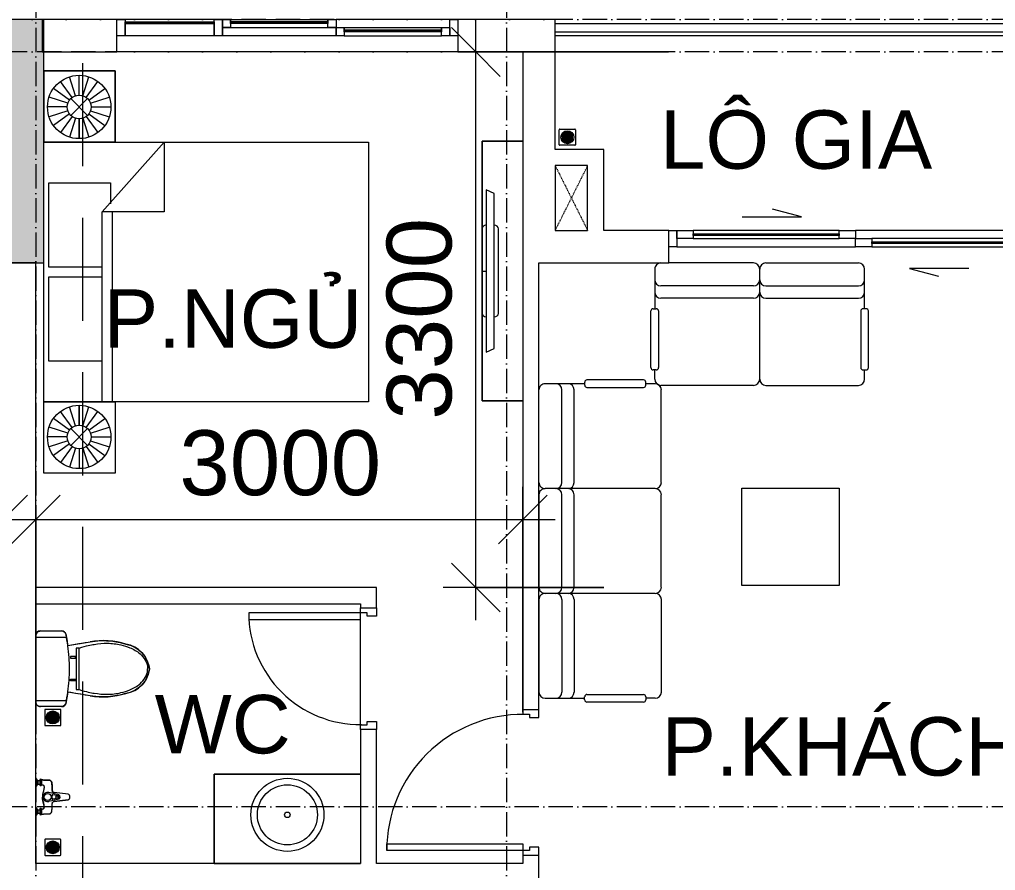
# Model space of a CAD drawing. Header units: millimetres. Extents: x -20144 to 122974, y -38328 to 48263.
# Drawn here: x 93771 to 99784, y 37357 to 42600 of the extents above; entities that cross this region are included whole.
import ezdxf

# ---------------------------------------------------------------- set-up
doc = ezdxf.new("R2010")
doc.units = ezdxf.units.MM
for name, pattern in [('Dash', [6.35, 3.175, -3.175]), ('Grid Line', [4.2, 3, -0.6, 0, -0.6]), ('HIDDEN2', [4.7625, 3.175, -1.5875])]:
    doc.linetypes.add(name, pattern=pattern)
for name, color, linetype, lineweight in [('A-DETL-GENF', 31, 'Continuous', 5), ('A-DETL-GENF-HDLN', 161, 'Dash', 5), ('CHU', 181, 'Continuous', 5), ('CUA', 31, 'Continuous', 9), ('DIM', 1, 'Continuous', 5), ('DIM-200', 1, 'Continuous', 5), ('KI-HIEU-1', 151, 'Continuous', 9), ('NET THAY 1', 41, 'Continuous', 5), ('NET-CAT', 3, 'Continuous', 15), ('NET-THAY', 2, 'Continuous', 9), ('THIET BI', 44, 'Continuous', 5), ('THIET-BI', 44, 'Continuous', 5), ('TRUC', 225, 'Continuous', 5), ('X-COT T20$0$LC.HA', 8, 'Continuous', 9)]:
    doc.layers.add(name, color=color, linetype=linetype, lineweight=lineweight)
doc.styles.add('Arial_3', font='arial_0.ttf', dxfattribs={"height": 400})
doc.styles.add('Arial_4', font='arial_0.ttf', dxfattribs={"height": 360})
doc.dimstyles.new('Diagonal_-_2mm_Arial', dxfattribs={"dimscale": 304.8, "dimtxt": 408.10376, "dimasz": 0.984252, "dimexe": 0.656168, "dimexo": 4.593176, "dimgap": 0.098425, "dimtad": 1, "dimdec": 0, "dimzin": 0, "dimdsep": 46, "dimtxsty": 'Arial_3', "dimblk1": 'OBLIQUE', "dimblk2": 'OBLIQUE', "dimsah": 1, "dimcen": 0.09, "dimdle": 0.656168, "dimazin": 0, "dimtfac": 1, "dimtdec": 4, "dimtix": 1, "dimtmove": 0, "dimatfit": 3, "dimfxl": 0, "dimtvp": 1, "dimtolj": 1, "dimtzin": 0, "dimlwd": 9, "dimlwe": 9, "dimarcsym": 0})

# ---------------------------------------------------------------- blocks, each defined once
blk = doc.blocks.new('CUA PHONG NGU - Type 1-1365721-MẶT BẰNG TẦNG 23')
at = {"layer": 'CUA'}
for p, q in [((-317.5, 890.3), (-277.5, 890.3)), ((-317.5, 52.3), (-317.5, 890.3)), ((-277.5, 890.3), (-277.5, 52.3)), ((-277.5, 52.3), (-317.5, 52.3))]:
    blk.add_line(p, q, dxfattribs=at)
at = {"layer": 'CUA', "lineweight": 5}
for p, q in [((-318.5, 52.3), (-348.5, 52.3)), ((-318.5, 11.3), (-318.5, 52.3)), ((-298.5, 11.3), (-318.5, 11.3)), ((-298.5, -47.7), (-298.5, 11.3)), ((521.5, 11.3), (501.5, 11.3)), ((501.5, 11.3), (501.5, -47.7)), ((551.5, 52.3), (521.5, 52.3)), ((521.5, 52.3), (521.5, 11.3)), ((-348.5, -47.7), (-298.5, -47.7)), ((501.5, -47.7), (551.5, -47.7))]:
    blk.add_line(p, q, dxfattribs=at)
blk.add_arc((-317.5, 52.3), 838, 359.5, 90, dxfattribs=at)
blk = doc.blocks.new('CUA WC - Type 1-1365100-MẶT BẰNG TẦNG 23')
at = {"layer": 'CUA', "lineweight": 5}
for p, q in [((-273.5, 47.7), (-223.5, 47.7)), ((-223.5, 47.7), (-223.5, -11.3)), ((426.5, 47.7), (476.5, 47.7)), ((426.5, -11.3), (426.5, 47.7)), ((-243.5, -52.3), (-273.5, -52.3)), ((-243.5, -11.3), (-243.5, -52.3)), ((-223.5, -11.3), (-243.5, -11.3)), ((446.5, -11.3), (426.5, -11.3)), ((446.5, -52.3), (446.5, -11.3)), ((476.5, -52.3), (446.5, -52.3))]:
    blk.add_line(p, q, dxfattribs=at)
at = {"layer": 'CUA'}
for p, q in [((-202.5, -52.3), (-242.5, -52.3)), ((-242.5, -52.3), (-242.5, -740.3)), ((-202.5, -740.3), (-202.5, -52.3)), ((-242.5, -740.3), (-202.5, -740.3))]:
    blk.add_line(p, q, dxfattribs=at)
at = {"layer": 'CUA', "lineweight": 5}
blk.add_arc((-242.5, -52.3), 688, 270, 0.5, dxfattribs=at)
blk = doc.blocks.new('CUA LO GIA _LUA_1 - CUA LO GIA _LUA_ 2300-1425465-MẶT BẰNG TẦNG 23')
at = {"layer": 'CUA'}
for p, q in [((-332.4, 133.9), (-511.1, 181.8)), ((-697.4, 133.9), (-332.4, 133.9)), ((-1150, -100), (-1150, 0)), ((-1150, 0), (-1100, 0)), ((-1100, -50), (-1100, 0)), ((-1100, 0), (-1000, 0)), ((-1100, 0), (-1100, -100)), ((-1000, 0), (-1000, -50)), ((-100, 0), (-1000, 0)), ((-100, -50), (-100, 0)), ((-100, 0), (0, 0)), ((0, 0), (0, -50)), ((1100, 0), (0, 0)), ((1100, -100), (1100, 0)), ((1100, 0), (1150, 0)), ((-1000, -50), (-1100, -50)), ((-1000, -30), (-1000, -20)), ((-1000, -20), (-100, -20)), ((-100, -30), (-1000, -30)), ((-1000, -50), (-100, -50)), ((-100, -20), (-100, -30)), ((0, -50), (-100, -50)), ((0, -100), (0, -50)), ((0, -50), (100, -50)), ((100, -50), (100, -100)), ((1000, -50), (100, -50)), ((1000, -100), (1000, -50)), ((1000, -50), (1100, -50)), ((1100, -50), (1100, -100)), ((-1100, -100), (-1150, -100)), ((-1100, -100), (0, -100)), ((100, -100), (0, -100)), ((100, -80), (100, -70)), ((100, -70), (1000, -70)), ((1000, -80), (100, -80)), ((100, -100), (1000, -100)), ((1000, -70), (1000, -80)), ((1100, -100), (1000, -100)), ((1150, -100), (1100, -100)), ((332.4, -183.9), (511.1, -231.8)), ((697.4, -183.9), (332.4, -183.9))]:
    blk.add_line(p, q, dxfattribs=at)
blk = doc.blocks.new('X-PHONG NGU 2 - X-PHONG NGU 2_Recovery_-1759961-MẶT BẰNG TẦNG 23')
at = {"layer": 'CUA'}
for p, q in [((-1050, 100), (-1000, 100)), ((-1050, 0), (-1050, 100)), ((-1000, 100), (-1000, 0)), ((-450, 100), (-1000, 100)), ((-1000, 85), (-450, 85)), ((-1000, 75), (-1000, 85)), ((-450, 75), (-1000, 75)), ((-1000, 75), (-450, 75)), ((-1000, 0), (-1000, 75)), ((-450, 100), (-400, 100)), ((-450, 0), (-450, 100)), ((-450, 85), (-450, 75)), ((-450, 75), (-450, 0)), ((-400, 100), (-350, 100)), ((-400, 50), (-400, 100)), ((-400, 100), (-400, 0)), ((-350, 100), (250, 100)), ((-350, 85), (-350, 100)), ((-350, 100), (-350, 50)), ((-350, 85), (250, 85)), ((-350, 75), (-350, 85)), ((250, 85), (-350, 85)), ((250, 75), (-350, 75)), ((250, 100), (250, 85)), ((250, 100), (300, 100)), ((250, 50), (250, 100)), ((250, 85), (250, 75)), ((300, 100), (300, 50)), ((1000, 100), (300, 100)), ((1000, 100), (1050, 100)), ((1000, 0), (1000, 100)), ((1050, 100), (1050, 0)), ((-1000, 0), (-1050, 0)), ((-450, 0), (-1000, 0)), ((-400, 0), (-450, 0)), ((-400, 50), (300, 50)), ((-400, 0), (-400, 50)), ((-350, 50), (-400, 50)), ((300, 0), (-400, 0)), ((300, 50), (250, 50)), ((300, 50), (300, 0)), ((300, 50), (350, 50)), ((300, 0), (300, 50)), ((350, 0), (300, 0)), ((350, 50), (950, 50)), ((350, 35), (350, 50)), ((350, 50), (350, 0)), ((350, 35), (950, 35)), ((350, 25), (350, 35)), ((950, 35), (350, 35)), ((950, 25), (350, 25)), ((350, 0), (950, 0)), ((950, 50), (950, 35)), ((950, 50), (1000, 50)), ((950, 0), (950, 50)), ((950, 35), (950, 25)), ((1000, 0), (950, 0)), ((1000, 50), (1000, 0)), ((1050, 0), (1000, 0))]:
    blk.add_line(p, q, dxfattribs=at)
blk = doc.blocks.new('X-SOFA - X-SOFA-1425466-MẶT BẰNG TẦNG 23')
at = {"layer": 'THIET BI'}
for p, q in [((-716.2, 969.2), (-658.4, 969.2)), ((-658.4, 959.8), (-658.4, 978.7)), ((-644.3, 992.8), (-295.7, 992.8)), ((-281.5, 978.7), (-281.5, 959.8)), ((-103.7, 969.2), (-281.5, 969.2)), ((-37.7, 969.2), (-103.7, 969.2)), ((-753.8, 360.8), (-753.8, 931.5)), ((-295.7, 945.7), (-644.3, 945.7)), ((-216.7, 360.8), (-216.7, 931.5)), ((-141.3, 360.8), (-141.3, 931.5)), ((0, 360.8), (0, 931.5)), ((-716.2, 323.1), (-37.7, 323.1)), ((-1850, 275), (-1250, 275)), ((-1850, -325), (-1850, 275)), ((-1850, -325), (-1850, 275)), ((-1850, 275), (-1250, 275)), ((-1250, 275), (-1250, -325)), ((-1250, 275), (-1250, -325)), ((-753.8, 285.4), (-753.8, -285.4)), ((-216.7, 285.4), (-216.7, -285.4)), ((-141.3, 285.4), (-141.3, -285.4)), ((0, -285.4), (0, 285.4)), ((-1250, -325), (-1850, -325)), ((-1250, -325), (-1850, -325)), ((-716.2, -323.1), (-103.7, -323.1)), ((-103.7, -323.1), (-37.7, -323.1)), ((-753.8, -360.8), (-753.8, -931.5)), ((-216.7, -360.8), (-216.7, -931.5)), ((-141.3, -360.8), (-141.3, -931.5)), ((0, -360.8), (0, -931.5)), ((-658.4, -959.8), (-658.4, -978.7)), ((-295.7, -945.7), (-644.3, -945.7)), ((-281.5, -978.7), (-281.5, -959.8)), ((-716.2, -969.2), (-658.4, -969.2)), ((-644.3, -992.8), (-295.7, -992.8)), ((-281.5, -969.2), (-103.7, -969.2)), ((-103.7, -969.2), (-37.7, -969.2))]:
    blk.add_line(p, q, dxfattribs=at)
for centre, radius, start, end in [((-716.2, 931.5), 37.7, 90, 180), ((-644.3, 978.7), 14.1, 90, 180), ((-295.7, 978.7), 14.1, 0, 90), ((-179, 931.5), 37.7, 90, 180), ((-103.7, 931.5), 37.7, 90, 180), ((-37.7, 931.5), 37.7, 0, 90), ((-644.3, 959.8), 14.1, 180, 270), ((-295.7, 959.8), 14.1, 270, 0), ((-716.2, 360.8), 37.7, 180, 270), ((-179, 360.8), 37.7, 180, 270), ((-103.7, 360.8), 37.7, 180, 270), ((-37.7, 360.8), 37.7, 270, 0), ((-716.2, 285.4), 37.7, 90, 180), ((-179, 285.4), 37.7, 90, 180), ((-103.7, 285.4), 37.7, 90, 180), ((-37.7, 285.4), 37.7, 360, 90), ((-716.2, -285.4), 37.7, 180, 270), ((-179, -285.4), 37.7, 180, 270), ((-103.7, -285.4), 37.7, 180, 270), ((-37.7, -285.4), 37.7, 270, 0), ((-716.2, -360.8), 37.7, 90, 180), ((-179, -360.8), 37.7, 90, 180), ((-103.7, -360.8), 37.7, 90, 180), ((-37.7, -360.8), 37.7, 360, 90), ((-716.2, -931.5), 37.7, 180, 270), ((-644.3, -959.8), 14.1, 90, 180), ((-295.7, -959.8), 14.1, 0, 90), ((-179, -931.5), 37.7, 180, 270), ((-103.7, -931.5), 37.7, 180, 270), ((-37.7, -931.5), 37.7, 270, 0), ((-644.3, -978.7), 14.1, 180, 270), ((-295.7, -978.7), 14.1, 270, 0)]:
    blk.add_arc(centre, radius, start, end, dxfattribs=at)
blk = doc.blocks.new('X-SOFA - X-SOFA-1425467-MẶT BẰNG TẦNG 23')
at = {"layer": 'THIET BI'}
for p, q in [((-644.3, 669.7), (-295.7, 669.7)), ((-753.8, 37.7), (-753.8, 608.5)), ((-716.2, 646.2), (-658.4, 646.2)), ((-658.4, 636.7), (-658.4, 655.6)), ((-295.7, 622.6), (-644.3, 622.6)), ((-281.5, 655.6), (-281.5, 636.7)), ((-103.7, 646.2), (-281.5, 646.2)), ((-216.7, 37.7), (-216.7, 608.5)), ((-141.3, 37.7), (-141.3, 608.5)), ((-37.7, 646.2), (-103.7, 646.2)), ((0, 37.7), (0, 559.8)), ((-716.2, 0), (-103.7, 0)), ((-103.7, 0), (-37.7, 0)), ((-753.8, -37.7), (-753.8, -608.5)), ((-216.7, -37.7), (-216.7, -608.5)), ((-141.3, -37.7), (-141.3, -608.5)), ((0, -37.7), (0, -608.5)), ((-716.2, -646.2), (-658.4, -646.2)), ((-658.4, -636.7), (-658.4, -655.6)), ((-295.7, -622.6), (-644.3, -622.6)), ((-281.5, -655.6), (-281.5, -636.7)), ((-281.5, -646.2), (-103.7, -646.2)), ((-103.7, -646.2), (-37.7, -646.2)), ((-644.3, -669.7), (-295.7, -669.7))]:
    blk.add_line(p, q, dxfattribs=at)
for centre, radius, start, end in [((-644.3, 655.6), 14.1, 90, 180), ((-295.7, 655.6), 14.1, 0, 90), ((-716.2, 608.5), 37.7, 90, 180), ((-644.3, 636.7), 14.1, 180, 270), ((-295.7, 636.7), 14.1, 270, 0), ((-179, 608.5), 37.7, 90, 180), ((-103.7, 608.5), 37.7, 90, 180), ((-37.7, 608.5), 37.7, 360, 90), ((-716.2, 37.7), 37.7, 180, 270), ((-179, 37.7), 37.7, 180, 270), ((-103.7, 37.7), 37.7, 180, 270), ((-37.7, 37.7), 37.7, 270, 0), ((-716.2, -37.7), 37.7, 90, 180), ((-179, -37.7), 37.7, 90, 180), ((-103.7, -37.7), 37.7, 90, 180), ((-37.7, -37.7), 37.7, 360, 90), ((-716.2, -608.5), 37.7, 180, 270), ((-644.3, -636.7), 14.1, 90, 180), ((-644.3, -655.6), 14.1, 180, 270), ((-295.7, -636.7), 14.1, 0, 90), ((-295.7, -655.6), 14.1, 270, 0), ((-179, -608.5), 37.7, 180, 270), ((-103.7, -608.5), 37.7, 180, 270), ((-37.7, -608.5), 37.7, 270, 0)]:
    blk.add_arc(centre, radius, start, end, dxfattribs=at)
blk = doc.blocks.new('X-TV - X-TV-1732815-MẶT BẰNG TẦNG 23')
at = {"layer": 'THIET BI'}
for p, q in [((0, -250), (0, -0.1)), ((0, -0.1), (0, -250)), ((1600, -0.1), (1600, -250)), ((1600, -250), (1600, -0.1)), ((322.5, -175), (300, -225)), ((1277.5, -175), (322.5, -175)), ((1060, -150), (540, -150)), ((1300, -225), (1277.5, -175)), ((300, -225), (1300, -225)), ((800, -250), (800, -225)), ((1600, -250), (0, -250)), ((0, -250), (1600, -250)), ((540, -250), (1060, -250))]:
    blk.add_line(p, q, dxfattribs=at)
for centre, start_param, end_param in [((540, -175), 0, 1.570796), ((1060, -175), 4.712389, 6.283185), ((540, -225), 1.570796, 3.141593), ((1060, -225), 3.141593, 4.712389)]:
    blk.add_ellipse(centre, major_axis=(0, 25), ratio=0.9, start_param=start_param, end_param=end_param, dxfattribs=at)
blk = doc.blocks.new('X-GIUONG1 - X-GIUONG-V139-MẶT BẰNG TẦNG 23')
at = {"layer": 'THIET BI'}
for p, q in [((-800, 2000), (800, 2000)), ((-800, 0), (-800, 2000)), ((-800, 0), (-800, 2000)), ((-800, 2000), (800, 2000)), ((800, 2000), (800, 0)), ((800, 2000), (800, 0)), ((-800, 740), (-370, 740)), ((-370, 360), (-800, 740)), ((-370, 740), (-370, 360)), ((-1239, 439), (-800, 439)), ((-1239, 0), (-1239, 439)), ((-1239, 439), (-1239, 0)), ((-800, 439), (-1239, 439)), ((-800, 439), (-800, 0)), ((-800, 0), (-800, 439)), ((800, 439), (1239, 439)), ((800, 0), (800, 439)), ((800, 439), (1239, 439)), ((800, 0), (800, 439)), ((1239, 439), (1239, 0)), ((1239, 439), (1239, 0)), ((-1059.6, 276.6), (-1131.2, 375.2)), ((-1039.2, 287), (-1076.9, 402.9)), ((-1016.6, 290.5), (-1016.6, 412.5)), ((-993.9, 287), (-956.3, 402.9)), ((-973.5, 276.6), (-901.9, 375.2)), ((-550, 410), (-420, 410)), ((-550, 30), (-550, 410)), ((-370, 420), (800, 420)), ((973.5, 276.6), (901.9, 375.2)), ((993.9, 287), (956.3, 402.9)), ((1016.6, 290.5), (1016.6, 412.5)), ((1039.2, 287), (1076.9, 402.9)), ((1059.6, 276.6), (1131.2, 375.2)), ((-1075.8, 260.4), (-1174.4, 332.1)), ((-957.4, 260.4), (-858.7, 332.1)), ((800, 360), (-370, 360)), ((-30, 360), (-30, 30)), ((30, 30), (30, 360)), ((550, 360), (550, 30)), ((957.4, 260.4), (858.7, 332.1)), ((1075.8, 260.4), (1174.4, 332.1)), ((-1086.1, 240), (-1202.1, 277.7)), ((-1068.3, 269.1), (-964.8, 165.6)), ((-1068.3, 165.6), (-964.8, 269.1)), ((-947, 240), (-831, 277.7)), ((947, 240), (831, 277.7)), ((1068.3, 269.1), (964.8, 165.6)), ((1068.3, 165.6), (964.8, 269.1)), ((1086.1, 240), (1202.1, 277.7)), ((-1089.7, 217.4), (-1211.7, 217.4)), ((-1086.1, 194.8), (-1202.1, 157.1)), ((-947, 194.8), (-831, 157.1)), ((-943.4, 217.4), (-821.4, 217.4)), ((-821.4, 217.4), (-943.4, 217.4)), ((943.4, 217.4), (821.4, 217.4)), ((821.4, 217.4), (943.4, 217.4)), ((947, 194.8), (831, 157.1)), ((1086.1, 194.8), (1202.1, 157.1)), ((1089.7, 217.4), (1211.7, 217.4)), ((-1075.8, 174.4), (-1174.4, 102.7)), ((-1059.6, 158.2), (-1131.2, 59.5)), ((-1039.2, 147.8), (-1076.9, 31.8)), ((-1016.6, 144.2), (-1016.6, 22.2)), ((-993.9, 147.8), (-956.3, 31.8)), ((-973.5, 158.2), (-901.9, 59.5)), ((-957.4, 174.4), (-858.7, 102.7)), ((957.4, 174.4), (858.7, 102.7)), ((973.5, 158.2), (901.9, 59.5)), ((993.9, 147.8), (956.3, 31.8)), ((1016.6, 144.2), (1016.6, 22.2)), ((1039.2, 147.8), (1076.9, 31.8)), ((1059.6, 158.2), (1131.2, 59.5)), ((1075.8, 174.4), (1174.4, 102.7)), ((-800, 0), (-1239, 0)), ((-1239, 0), (-800, 0)), ((800, 0), (-800, 0)), ((800, 0), (-800, 0)), ((-30, 30), (-550, 30)), ((550, 30), (30, 30)), ((1239, 0), (800, 0)), ((1239, 0), (800, 0))]:
    blk.add_line(p, q, dxfattribs=at)
for centre, radius in [((-1016.6, 217.4), 195.1), ((1016.6, 217.4), 195.1), ((-1016.6, 217.4), 73.2), ((1016.6, 217.4), 73.2)]:
    blk.add_circle(centre, radius, dxfattribs=at)
blk = doc.blocks.new('X-XI2 - X-XI-1425462-MẶT BẰNG TẦNG 23')
at = {"layer": 'THIET-BI'}
for p, q in [((-100.2, 653.8), (-87.5, 664.8)), ((-87.5, 664.8), (-69.9, 676.9)), ((-69.9, 676.9), (-49.6, 687.2)), ((-49.6, 687.2), (-19.9, 696.9)), ((-19.9, 696.9), (0, 700.2)), ((0, 700.2), (34.6, 692.9)), ((34.6, 692.9), (60.8, 681.9)), ((60.8, 681.9), (86, 665.9)), ((86, 665.9), (100.2, 653.8)), ((-143.5, 587), (-131.8, 612.8)), ((-131.8, 612.8), (-121.7, 628.9)), ((-121.7, 628.9), (-100.2, 653.8)), ((100.2, 653.8), (114.1, 638.9)), ((114.1, 638.9), (131.6, 613.2)), ((131.6, 613.2), (145.5, 581)), ((-161.1, 520.9), (-151.4, 555.9)), ((-151.4, 555.9), (-143.5, 587)), ((145.5, 581), (151.4, 555.9)), ((151.4, 555.9), (155.1, 543.7)), ((155.1, 543.7), (161.7, 518.5)), ((-169.6, 474.8), (-166.5, 495.3)), ((-166.5, 495.3), (-161.1, 520.9)), ((161.7, 518.5), (165.2, 502.3)), ((165.2, 502.3), (172.5, 446.5)), ((-173.5, 402.2), (-173.1, 436.1)), ((-173.1, 436.1), (-172.5, 446.5)), ((-172.5, 446.5), (-169.6, 474.8)), ((172.5, 446.5), (173.5, 426.5)), ((173.5, 426.5), (173.2, 395.8)), ((-172.5, 383), (-173.5, 402.2)), ((-171, 365.1), (-172.5, 383)), ((-168.9, 349), (-171, 365.1)), ((171.6, 371), (166.7, 335.2)), ((173.2, 395.8), (171.6, 371)), ((-164.6, 322), (-168.9, 349)), ((-143.8, 197.5), (-166.7, 335.2)), ((-143.8, 197.5), (-166.7, 335.2)), ((-161.5, 303.8), (-164.6, 322)), ((-157.7, 280.9), (-161.5, 303.8)), ((166.7, 335.2), (143.8, 197.5)), ((166.7, 335.2), (143.8, 197.5)), ((161.7, 304.9), (157.2, 277.8)), ((166.7, 335.2), (161.7, 304.9)), ((-155.3, 266.3), (-157.7, 280.9)), ((-147.8, 221.1), (-155.3, 266.3)), ((-8.6, 267.8), (-127.7, 267.8)), ((-127.7, 267.8), (-127.7, 249.9)), ((-127.7, 249.9), (127.7, 249.9)), ((-76.6, 245), (-76.6, 213.5)), ((-66.1, 245), (-76.6, 245)), ((-66.1, 213.5), (-66.1, 245)), ((127.7, 267.8), (-8.6, 267.8)), ((64, 245), (74.4, 245)), ((64, 213.5), (64, 245)), ((74.4, 245), (74.4, 213.5)), ((127.7, 249.9), (127.7, 267.8)), ((151.8, 245.3), (146.9, 216.1)), ((157.2, 277.8), (151.8, 245.3)), ((-224.2, 178.9), (-216.9, 183.9)), ((-216.9, 183.9), (-209.4, 186.4)), ((-209.4, 186.4), (-202.4, 187.7)), ((-202.4, 187.7), (-192, 189.7)), ((-194.6, 0), (-194.6, 185.7)), ((-192, 189.7), (-184.2, 191.1)), ((-184.2, 191.1), (-168, 193.8)), ((-168, 193.8), (-149.9, 196.6)), ((-149.9, 196.6), (-143.8, 197.5)), ((-143.8, 197.5), (-147.8, 221.1)), ((-76.6, 213.5), (-66.1, 213.5)), ((74.4, 213.5), (64, 213.5)), ((146.9, 216.1), (143.8, 197.5)), ((143.8, 197.5), (212.9, 185.5)), ((194.6, 0), (194.6, 186.1)), ((212.9, 185.5), (220.8, 181.7)), ((220.8, 181.7), (226.5, 176.5)), ((-233.2, 157.9), (-232.9, 162.1)), ((-233.2, 29), (-233.2, 157.9)), ((-233.2, 29), (-233.2, 157.9)), ((-233.2, 45), (-233.2, 157.9)), ((-232.9, 162.1), (-231, 169.1)), ((-231, 169.1), (-228, 174.5)), ((-228, 174.5), (-224.2, 178.9)), ((226.5, 176.5), (231.9, 166.7)), ((231.9, 166.7), (233.2, 157.9)), ((233.2, 157.9), (233.2, 29)), ((233.2, 157.9), (233.2, 29)), ((233.2, 157.9), (233.2, 29)), ((-233.2, 33.2), (-233.2, 45)), ((-230.6, 16.8), (-233.2, 33.2)), ((-227.9, 12.2), (-230.6, 16.8)), ((-222, 6.1), (-227.9, 12.2)), ((-212.4, 1.2), (-222, 6.1)), ((-204.3, 0), (-212.4, 1.2)), ((215, 2.1), (204.3, 0)), ((219.3, 4.2), (215, 2.1)), ((224.8, 8.5), (219.3, 4.2)), ((227.7, 12), (224.8, 8.5)), ((231.6, 19.3), (227.7, 12)), ((233.2, 29), (231.6, 19.3))]:
    blk.add_line(p, q, dxfattribs=at)
for centre, radius, start, end in [((18.2, 529.6), 171.6, 96.09021, 171.17334), ((18.2, 529.6), 171.6, 96.09021, 171.17334), ((-18.2, 529.6), 171.6, 8.82666, 83.90979), ((-18.2, 529.6), 171.6, 8.82666, 83.90979), ((287.1, 414.4), 460.7, 162.11444, 189.90594), ((287.1, 414.4), 460.7, 162.11444, 189.90594), ((-287.1, 414.4), 460.7, 350.09406, 17.88556), ((-287.1, 414.4), 460.7, 350.09406, 17.88556), ((-204.3, 157.9), 29, 100.14013, 180), ((-204.3, 157.9), 29, 100.14013, 180), ((18.1, -960), 1168.8, 97.96525, 101.22378), ((18.1, -960), 1168.8, 97.96525, 101.22378), ((18.1, -960), 1168.8, 90.83667, 97.85533), ((-16, -957.7), 1166.4, 82.23174, 89.16252), ((-18.1, -960), 1168.8, 78.77622, 82.03475), ((-18.1, -960), 1168.8, 78.77622, 82.03475), ((204.3, 157.9), 29, 0, 79.85987), ((204.3, 157.9), 29, 0, 79.85987), ((-204.3, 29), 29, 180, 270), ((-204.3, 29), 29, 180, 270), ((204.3, 29), 29, 270, 0), ((204.3, 29), 29, 270, 360)]:
    blk.add_arc(centre, radius, start, end, dxfattribs=at)
for points in [[(-127.7, 267.8), (-143.4, 315.6), (-152.2, 364.8), (-160.3, 442.2), (-151, 516.8), (-129.6, 585.3), (-93.5, 652), (-37.5, 689.3), (-2.9, 689.4), (0, 689.4)], [(127.7, 267.8), (143.4, 315.6), (152.2, 364.8), (160.3, 442.2), (151, 516.8), (129.6, 585.3), (93.5, 652), (37.5, 689.3), (2.9, 689.4), (0, 689.4)]]:
    blk.add_open_spline(points, degree=3, knots=[12.724379, 12.724379, 12.724379, 12.724379, 75.096459, 151.912755, 228.70098, 282.501534, 351.034079, 439.49288, 447.51098, 447.51098, 447.51098, 447.51098], dxfattribs=at)
blk = doc.blocks.new('X-LA3 - X-LA-1425473-MẶT BẰNG TẦNG 23')
at = {"layer": 'THIET-BI'}
for p, q in [((-450, 550), (449.9, 550)), ((-450, 0), (-450, 550)), ((449.9, 550), (-450, 550)), ((-450, 550), (-450, 0)), ((449.9, 0), (-450, 0)), ((-450, 0), (449.9, 0))]:
    blk.add_line(p, q, dxfattribs=at)
for radius in [225, 185, 17]:
    blk.add_circle((0, 300), radius, dxfattribs=at)
blk = doc.blocks.new('X-SEN1 - X-SEN-1404906-MẶT BẰNG TẦNG 23')
at = {"layer": 'THIET-BI'}
for p, q in [((-67.5, 0), (-112.5, 0)), ((-112.5, 0), (-112.5, -3.8)), ((-112.5, 0), (-67.5, 0)), ((-112.5, -3.8), (-112.5, 0)), ((-67.5, -3.8), (-67.5, 0)), ((-67.5, 0), (-67.5, -3.8)), ((112.5, 0), (67.5, 0)), ((67.5, 0), (67.5, -3.8)), ((67.5, 0), (67.5, -3.8)), ((112.5, 0), (67.5, 0)), ((112.5, -3.8), (112.5, 0)), ((112.5, -3.8), (112.5, 0)), ((-112.5, -3.8), (-99.9, -12.6)), ((-67.5, -3.8), (-112.5, -3.8)), ((-112.5, -3.8), (-99.9, -12.6)), ((-99.9, -25.3), (-107.2, -25.3)), ((-72.8, -25.3), (-107.2, -25.3)), ((-107.2, -34.3), (-105.1, -34.3)), ((-107.2, -34.3), (-72.8, -34.3)), ((-105.1, -34.3), (-105.1, -37.2)), ((-105.1, -34.3), (-105.1, -37.2)), ((-74.9, -34.3), (-105.1, -34.3)), ((-105.1, -37.2), (-74.9, -37.2)), ((-99.9, -12.6), (-99.9, -25.3)), ((-99.9, -12.6), (-80.1, -12.6)), ((-80.1, -12.6), (-99.9, -12.6)), ((-99.9, -12.6), (-99.9, -25.3)), ((-80.1, -12.6), (-67.5, -3.8)), ((-80.1, -12.6), (-67.5, -3.8)), ((-80.1, -25.3), (-80.1, -12.6)), ((-80.1, -25.3), (-80.1, -12.6)), ((-72.8, -25.3), (-80.1, -25.3)), ((-74.9, -37.2), (-74.9, -34.3)), ((-74.9, -34.3), (-72.8, -34.3)), ((-74.9, -37.2), (-74.9, -34.3)), ((67.5, -3.8), (80.1, -12.6)), ((112.5, -3.8), (67.5, -3.8)), ((67.5, -3.8), (80.1, -12.6)), ((80.1, -25.3), (72.8, -25.3)), ((107.2, -25.3), (72.8, -25.3)), ((72.8, -34.3), (74.9, -34.3)), ((72.8, -34.3), (107.2, -34.3)), ((74.9, -34.3), (74.9, -37.2)), ((74.9, -34.3), (74.9, -37.2)), ((105.1, -34.3), (74.9, -34.3)), ((74.9, -37.2), (105.1, -37.2)), ((80.1, -12.6), (80.1, -25.3)), ((99.9, -12.6), (80.1, -12.6)), ((80.1, -12.6), (99.9, -12.6)), ((99.9, -12.6), (80.1, -12.6)), ((80.1, -12.6), (80.1, -25.3)), ((99.9, -12.6), (112.5, -3.8)), ((99.9, -12.6), (112.5, -3.8)), ((99.9, -25.3), (99.9, -12.6)), ((99.9, -25.3), (99.9, -12.6)), ((107.2, -25.3), (99.9, -25.3)), ((105.1, -37.2), (105.1, -34.3)), ((105.1, -34.3), (107.2, -34.3)), ((105.1, -37.2), (105.1, -34.3)), ((-12.9, -141.7), (-27.6, -80.8)), ((-27.3, -113.1), (-17.5, -199.2)), ((-17.5, -199.2), (-27.3, -113.1)), ((-7.7, -139.6), (-13.8, -105.5)), ((7.7, -139.6), (13.8, -105.5)), ((12.9, -141.7), (27.6, -80.8)), ((17.5, -199.2), (27.3, -113.1)), ((17.5, -199.2), (27.3, -113.1))]:
    blk.add_line(p, q, dxfattribs=at)
for centre, radius in [((0, -73.2), 21.5), ((0, -130.1), 7.2)]:
    blk.add_circle(centre, radius, dxfattribs=at)
for centre, radius, start, end in [((-102.9, -29.8), 6.9, 148.02464, 211.97536), ((-102.9, -29.8), 6.9, 148.02464, 211.97536), ((-107.2, -27.1), 1.8, 90, 148.02464), ((-107.2, -27.1), 1.8, 90, 148.02464), ((-107.2, -32.5), 1.8, 211.97536, 270), ((-107.2, -32.5), 1.8, 211.97536, 270), ((-112.5, -29.8), 6.9, 319.28447, 40.71553), ((-94.4, -29.8), 6.9, 139.28447, 220.71553), ((-85.4, -29.8), 6.9, 319.28447, 40.71553), ((-67.5, -29.8), 6.9, 139.28447, 220.71553), ((-72.8, -27.1), 1.8, 31.97536, 90), ((-72.8, -27.1), 1.8, 31.97536, 90), ((-72.8, -32.5), 1.8, 270, 328.02464), ((-72.8, -32.5), 1.8, 270, 328.02464), ((-77.1, -29.8), 6.9, 328.02464, 31.97536), ((-77.1, -29.8), 6.9, 328.02464, 31.97536), ((-0.4, -73.2), 28.3, 89.25175, 195.66926), ((0.4, -73.2), 28.3, 344.33074, 90.74825), ((77.1, -29.8), 6.9, 148.02464, 211.97536), ((77.1, -29.8), 6.9, 148.02464, 211.97536), ((72.8, -27.1), 1.8, 90, 148.02464), ((72.8, -27.1), 1.8, 90, 148.02464), ((72.8, -32.5), 1.8, 211.97536, 270), ((72.8, -32.5), 1.8, 211.97536, 270), ((67.5, -29.8), 6.9, 319.28447, 40.71553), ((85.6, -29.8), 6.9, 139.28447, 220.71553), ((94.6, -29.8), 6.9, 319.28447, 40.71553), ((112.5, -29.8), 6.9, 139.28447, 220.71553), ((107.2, -27.1), 1.8, 31.97536, 90), ((107.2, -27.1), 1.8, 31.97536, 90), ((107.2, -32.5), 1.8, 270, 328.02464), ((107.2, -32.5), 1.8, 270, 328.02464), ((102.9, -29.8), 6.9, 328.02464, 31.97536), ((102.9, -29.8), 6.9, 328.02464, 31.97536), ((-9.4, -104.7), 4.5, 74.07034, 190.15556), ((-0.4, -73.2), 28.3, 254.07034, 270.74825), ((0.4, -73.2), 28.3, 269.25175, 285.92966), ((9.4, -104.7), 4.5, 349.84444, 105.92966), ((0, -134.7), 14.7, 208.41441, 331.58559), ((0, -136.6), 8.24, 201.12938, 338.87062), ((0, -191), 19.3, 205.0481, 334.9519), ((0, -191), 19.3, 205.0481, 334.9519)]:
    blk.add_arc(centre, radius, start, end, dxfattribs=at)
for points, knots in [([(-105.1, -37.2), (-105.1, -39.1), (-104.9, -42.9), (-104.7, -48.5), (-104.5, -54.2), (-104.2, -61.7), (-103.9, -68.4), (-103.8, -73.6), (-103.7, -75.5), (-103.7, -76.7), (-103.6, -77.6), (-103.6, -78.6), (-103.6, -79.8), (-103.6, -81), (-103.5, -81.8), (-103.5, -82.3), (-103.5, -82.6), (-103.4, -83), (-103.4, -83.5), (-103.3, -84.3), (-103.2, -85.5), (-103.1, -86.6), (-102.8, -87.6), (-102.6, -88.2), (-102.3, -88.9), (-101.9, -89.7), (-101.3, -90.8), (-100.6, -91.7), (-100, -92.5), (-99, -93.6), (-97.8, -94.7), (-96.2, -95.8), (-95, -96.6), (-93.7, -97.2), (-92.4, -97.7), (-91.2, -98.1), (-90.3, -98.4), (-89.6, -98.5), (-88.9, -98.7), (-88, -98.8), (-86.8, -99), (-85.6, -99.1), (-84.7, -99.1), (-84, -99.2), (-83.3, -99.3), (-82.3, -99.4), (-81.2, -99.5), (-79.7, -99.6), (-77.9, -99.8), (-75.5, -100), (-72.8, -100.2), (-70, -100.5), (-66.3, -100.8), (-61.6, -101.2), (-56, -101.5), (-51.7, -101.8), (-48.8, -101.9), (-47.3, -101.9), (-46.1, -101.9), (-45.1, -102), (-44.4, -102), (-43.6, -102), (-42.6, -102), (-41.4, -102), (-40.1, -102), (-39.3, -102.1), (-38.8, -102.1), (-38.5, -102.2), (-38.1, -102.2), (-37.6, -102.3), (-36.8, -102.4), (-35.6, -102.6), (-34.3, -103), (-33.2, -103.5), (-32.5, -104), (-31.7, -104.6), (-30.5, -105.7), (-29, -107.6), (-27.9, -110.1), (-27.4, -112), (-27.3, -113.1)], [0, 0, 0, 0, 0.041667, 0.083333, 0.125, 0.166667, 0.25, 0.270833, 0.28125, 0.291667, 0.296875, 0.302083, 0.3125, 0.322917, 0.328125, 0.330729, 0.333333, 0.335938, 0.338542, 0.34375, 0.354167, 0.364583, 0.369792, 0.375, 0.380208, 0.385417, 0.395833, 0.40625, 0.411458, 0.416667, 0.4375, 0.447917, 0.458333, 0.46875, 0.479167, 0.489583, 0.494792, 0.5, 0.505208, 0.510417, 0.520833, 0.53125, 0.536458, 0.541667, 0.546875, 0.552083, 0.5625, 0.572917, 0.583333, 0.604167, 0.625, 0.645833, 0.666667, 0.708333, 0.75, 0.791667, 0.802083, 0.8125, 0.822917, 0.828125, 0.833333, 0.838542, 0.84375, 0.854167, 0.864583, 0.869792, 0.872396, 0.875, 0.877604, 0.880208, 0.885417, 0.895833, 0.90625, 0.916667, 0.921875, 0.927083, 0.9375, 0.958333, 0.979167, 1, 1, 1, 1]), ([(-105.1, -37.2), (-104.5, -52.3), (-103.9, -68.7), (-103.3, -87.5), (-99.6, -93.9), (-92.4, -98.5), (-72.6, -100.1), (-54, -102.2), (-33.9, -102), (-28.7, -107.4), (-27.8, -111), (-27.3, -113.1)], [0, 0, 0, 0, 45.441328, 49.333631, 56.110562, 66.562664, 73.682324, 114.966912, 125.570438, 129.900151, 136.284558, 136.284558, 136.284558, 136.284558]), ([(0, -41), (-2, -40.9), (-5.6, -40.9), (-10.3, -41.2), (-14.4, -41.6), (-18, -42.2), (-21.2, -42.9), (-24.2, -43.7), (-27.1, -44.6), (-30, -45.4), (-32.9, -46.3), (-35.8, -47.2), (-38.8, -47.9), (-41.8, -48.6), (-45.1, -49.2), (-48.4, -49.8), (-51.8, -50.2), (-54.8, -50.5), (-56.9, -50.7), (-58.1, -50.8), (-59, -50.9), (-59.9, -51), (-60.8, -51), (-61.7, -51), (-62.4, -51), (-63, -51), (-63.6, -51), (-64.4, -50.9), (-65.1, -50.8), (-65.7, -50.7), (-66.1, -50.6), (-66.5, -50.5), (-67.1, -50.4), (-68.1, -50.1), (-69.1, -49.6), (-70.1, -49), (-71.1, -48.3), (-72, -47.4), (-72.8, -46.6), (-73.3, -45.8), (-73.8, -45.1), (-74.1, -44.3), (-74.4, -43.5), (-74.6, -42.6), (-74.7, -41.9), (-74.8, -41.3), (-74.8, -40.9), (-74.9, -40.4), (-74.9, -39.8), (-74.9, -38.8), (-74.9, -37.9), (-74.9, -37.2)], [0, 0, 0, 0, 0.041667, 0.083333, 0.125, 0.166667, 0.208333, 0.25, 0.291667, 0.333333, 0.375, 0.416667, 0.458333, 0.5, 0.541667, 0.583333, 0.625, 0.666667, 0.6875, 0.697917, 0.708333, 0.71875, 0.729167, 0.739583, 0.75, 0.755208, 0.760417, 0.770833, 0.78125, 0.786458, 0.791667, 0.796875, 0.802083, 0.8125, 0.833333, 0.84375, 0.854167, 0.875, 0.885417, 0.895833, 0.90625, 0.916667, 0.927083, 0.9375, 0.947917, 0.953125, 0.958333, 0.963542, 0.96875, 0.979167, 1, 1, 1, 1]), ([(-74.9, -37.2), (-74.9, -39.9), (-75, -44.9), (-67.9, -51.6), (-55.3, -50.7), (-39.4, -48.7), (-24.4, -43.4), (-11.8, -40.7), (0, -41)], [0, 0, 0, 0, 8.475038, 15.961674, 29.255673, 47.963091, 70.422589, 93.837243, 93.837243, 93.837243, 93.837243]), ([(74.9, -37.2), (74.9, -37.9), (74.9, -38.8), (74.9, -39.8), (74.9, -40.4), (74.8, -40.9), (74.8, -41.3), (74.7, -41.9), (74.6, -42.6), (74.4, -43.3), (74.3, -43.9), (74.1, -44.4), (73.8, -45.1), (73.3, -45.8), (72.8, -46.6), (72, -47.4), (71.1, -48.3), (70.1, -49), (69.1, -49.6), (68.1, -50.1), (67.1, -50.4), (66.5, -50.5), (66.1, -50.6), (65.7, -50.7), (65.1, -50.8), (64.4, -50.9), (63.5, -51), (62.7, -51), (62.1, -51), (61.5, -51), (60.8, -51), (59.9, -51), (59, -50.9), (58.1, -50.8), (56.9, -50.7), (54.8, -50.5), (51.8, -50.2), (47.2, -49.6), (41.8, -48.7), (36.8, -47.4), (32.9, -46.3), (30, -45.4), (27.1, -44.6), (24.2, -43.7), (21.2, -42.9), (18, -42.2), (14.4, -41.6), (10.3, -41.2), (5.6, -40.9), (2, -40.9), (0, -41)], [0, 0, 0, 0, 0.020833, 0.03125, 0.036458, 0.041667, 0.046875, 0.052083, 0.0625, 0.072917, 0.078125, 0.083333, 0.09375, 0.104167, 0.114583, 0.125, 0.145833, 0.15625, 0.166667, 0.1875, 0.197917, 0.203125, 0.208333, 0.213542, 0.21875, 0.229167, 0.239583, 0.25, 0.255208, 0.260417, 0.270833, 0.28125, 0.291667, 0.302083, 0.3125, 0.333333, 0.375, 0.416667, 0.5, 0.583333, 0.625, 0.666667, 0.708333, 0.75, 0.791667, 0.833333, 0.875, 0.916667, 0.958333, 1, 1, 1, 1]), ([(74.9, -37.2), (74.9, -39.9), (75, -44.9), (67.9, -51.6), (55.3, -50.7), (39.4, -48.7), (24.4, -43.4), (11.8, -40.7), (0, -41)], [0, 0, 0, 0, 8.475038, 15.961674, 29.255673, 47.963091, 70.422589, 93.837243, 93.837243, 93.837243, 93.837243]), ([(27.3, -113.1), (27.4, -112), (27.9, -110.1), (29, -107.6), (30.5, -105.7), (31.7, -104.6), (32.5, -104), (33.2, -103.5), (34.3, -103), (35.6, -102.6), (36.8, -102.4), (37.6, -102.3), (38.1, -102.2), (38.5, -102.2), (38.8, -102.1), (39.3, -102.1), (40.1, -102), (41.4, -102), (42.6, -102), (43.6, -102), (44.4, -102), (45.1, -102), (46.1, -101.9), (47.3, -101.9), (48.8, -101.9), (51.7, -101.8), (57.9, -101.4), (65.3, -100.9), (72.8, -100.2), (76.9, -99.8), (79.7, -99.6), (81.2, -99.5), (82.3, -99.4), (83.3, -99.3), (84, -99.2), (84.7, -99.1), (85.6, -99.1), (86.8, -99), (88, -98.8), (88.9, -98.7), (89.6, -98.5), (90.3, -98.4), (91.2, -98.1), (92.4, -97.7), (93.7, -97.2), (95, -96.6), (96.2, -95.8), (97.8, -94.7), (99.2, -93.4), (100.4, -91.9), (101.3, -90.8), (101.9, -89.7), (102.3, -88.9), (102.6, -88.2), (102.8, -87.6), (103.1, -86.6), (103.2, -85.5), (103.3, -84.3), (103.4, -83.5), (103.4, -83), (103.5, -82.6), (103.5, -82.3), (103.5, -81.8), (103.6, -81), (103.6, -79.8), (103.6, -78.6), (103.6, -77.6), (103.7, -76.7), (103.7, -75.5), (103.8, -73.6), (103.9, -70.3), (104.1, -65.5), (104.5, -54.2), (104.8, -44.8), (105.1, -37.2)], [0, 0, 0, 0, 0.020833, 0.041667, 0.0625, 0.072917, 0.078125, 0.083333, 0.09375, 0.104167, 0.114583, 0.119792, 0.122396, 0.125, 0.127604, 0.130208, 0.135417, 0.145833, 0.15625, 0.161458, 0.166667, 0.171875, 0.177083, 0.1875, 0.197917, 0.208333, 0.25, 0.333333, 0.375, 0.416667, 0.427083, 0.4375, 0.447917, 0.453125, 0.458333, 0.463542, 0.46875, 0.479167, 0.489583, 0.494792, 0.5, 0.505208, 0.510417, 0.520833, 0.53125, 0.541667, 0.552083, 0.5625, 0.583333, 0.59375, 0.604167, 0.614583, 0.619792, 0.625, 0.630208, 0.635417, 0.645833, 0.65625, 0.661458, 0.664062, 0.666667, 0.669271, 0.671875, 0.677083, 0.6875, 0.697917, 0.703125, 0.708333, 0.71875, 0.729167, 0.75, 0.791667, 0.833333, 1, 1, 1, 1]), ([(105.1, -37.2), (104.5, -52.3), (103.9, -68.7), (103.3, -87.5), (99.6, -93.9), (92.4, -98.5), (72.6, -100.1), (54, -102.2), (33.9, -102), (28.7, -107.4), (27.8, -111), (27.3, -113.1)], [0, 0, 0, 0, 45.441328, 49.333631, 56.110562, 66.562664, 73.682324, 114.966912, 125.570438, 129.900151, 136.284558, 136.284558, 136.284558, 136.284558])]:
    blk.add_open_spline(points, degree=3, knots=knots, dxfattribs=at)
blk = doc.blocks.new('X-PHEU - X-PHEU-1365544-MẶT BẰNG TẦNG 23')
at = {"layer": 'THIET-BI'}
for p, q in [((25, -29), (25, -121)), ((121, -25), (29, -25)), ((42.5, -90.5), (42.5, -59.5)), ((47.5, -51.8), (47.5, -98.2)), ((52.5, -103.1), (52.5, -46.9)), ((57.5, -43.5), (57.5, -106.5)), ((62.5, -108.8), (62.5, -41.2)), ((67.5, -39.8), (67.5, -110.2)), ((72.5, -71.9), (72.5, -39.1)), ((77.5, -39.1), (77.5, -71.9)), ((82.5, -110.2), (82.5, -39.8)), ((87.5, -41.2), (87.5, -108.8)), ((92.5, -106.5), (92.5, -43.5)), ((97.5, -46.9), (97.5, -103.1)), ((102.5, -98.2), (102.5, -51.8)), ((107.5, -59.5), (107.5, -90.5)), ((125, -121), (125, -29)), ((72.5, -110.9), (72.5, -78.1)), ((77.5, -78.1), (77.5, -110.9)), ((29, -125), (121, -125))]:
    blk.add_line(p, q, dxfattribs=at)
blk.add_circle((75, -75), 40, dxfattribs=at)
for centre, radius, start, end in [((29, -29), 4, 90, 180), ((75, -75), 36, 139.80824, 154.52563), ((75, -75), 36, 119.0853, 128.68219), ((75, -75), 36, 102.0247, 110.31751), ((75, -75), 36, 90, 93.98208), ((75, -75), 36, 86.01792, 90), ((75, -75), 36, 69.68249, 77.9753), ((75, -75), 36, 51.31781, 60.9147), ((75, -75), 36, 25.47437, 40.19176), ((121, -29), 4, 0, 90), ((75, -75), 36, 205.47437, 220.19176), ((75, -75), 36, 231.31781, 240.9147), ((75, -75), 36, 249.68249, 257.9753), ((75, -75), 4, 128.68219, 231.31781), ((75, -75), 36, 266.01792, 270), ((75, -75), 36, 270, 273.98208), ((75, -75), 4, 308.68219, 51.31781), ((75, -75), 36, 282.0247, 290.31751), ((75, -75), 36, 299.0853, 308.68219), ((75, -75), 36, 319.80824, 334.52563), ((29, -121), 4, 180, 270), ((121, -121), 4, 270, 0)]:
    blk.add_arc(centre, radius, start, end, dxfattribs=at)
blk = doc.blocks.new('X-PHEU - X-PHEU-1231512-MẶT BẰNG TẦNG 23')
at = {"layer": 'THIET-BI'}
for p, q in [((25, 29), (25, 121)), ((29, 125), (121, 125)), ((125, 121), (125, 29)), ((42.5, 90.5), (42.5, 59.5)), ((47.5, 51.8), (47.5, 98.2)), ((52.5, 103.1), (52.5, 46.9)), ((57.5, 43.5), (57.5, 106.5)), ((62.5, 108.8), (62.5, 41.2)), ((67.5, 39.8), (67.5, 110.2)), ((72.5, 110.9), (72.5, 78.1)), ((72.5, 71.9), (72.5, 39.1)), ((77.5, 78.1), (77.5, 110.9)), ((77.5, 39.1), (77.5, 71.9)), ((82.5, 110.2), (82.5, 39.8)), ((87.5, 41.2), (87.5, 108.8)), ((92.5, 106.5), (92.5, 43.5)), ((97.5, 46.9), (97.5, 103.1)), ((102.5, 98.2), (102.5, 51.8)), ((107.5, 59.5), (107.5, 90.5)), ((121, 25), (29, 25))]:
    blk.add_line(p, q, dxfattribs=at)
blk.add_circle((75, 75), 40, dxfattribs=at)
for centre, radius, start, end in [((29, 121), 4, 90, 180), ((121, 121), 4, 0, 90), ((75, 75), 36, 139.80824, 154.52563), ((75, 75), 36, 119.0853, 128.68219), ((75, 75), 36, 102.0247, 110.31751), ((75, 75), 4, 128.68219, 231.31781), ((75, 75), 36, 90, 93.98208), ((75, 75), 36, 86.01792, 90), ((75, 75), 4, 308.68219, 51.31781), ((75, 75), 36, 69.68249, 77.9753), ((75, 75), 36, 51.31781, 60.9147), ((75, 75), 36, 25.47437, 40.19176), ((29, 29), 4, 180, 270), ((75, 75), 36, 205.47437, 220.19176), ((75, 75), 36, 231.31781, 240.9147), ((75, 75), 36, 249.68249, 257.9753), ((75, 75), 36, 266.01792, 270), ((75, 75), 36, 270, 273.98208), ((75, 75), 36, 282.0247, 290.31751), ((75, 75), 36, 299.0853, 308.68219), ((75, 75), 36, 319.80824, 334.52563), ((121, 29), 4, 270, 360)]:
    blk.add_arc(centre, radius, start, end, dxfattribs=at)
blk = doc.blocks.new('Family1 - Family1 2-1425483-MẶT BẰNG TẦNG 23')
at = {"layer": 'A-DETL-GENF'}
for p, q in [((200, 400), (0, 400)), ((0, 400), (0, 0)), ((200, 0), (200, 400)), ((0, 0), (200, 0))]:
    blk.add_line(p, q, dxfattribs=at)
at = {"layer": 'A-DETL-GENF-HDLN'}
for p, q in [((0, 400), (200, 0.8)), ((0, 0), (200, 399.2))]:
    blk.add_line(p, q, dxfattribs=at)
blk = doc.blocks.new('DIMBLOCK109-MẶT BẰNG TẦNG 23')
at = {"layer": 'DIM-200', "lineweight": 9, "transparency": 16777216}
for p, q in [((90671.5, 38332.2), (90671.5, 39720.1)), ((93671.5, 38332.2), (93671.5, 39720.1)), ((90671.5, 39520.1), (90821.5, 39670.1)), ((93671.5, 39520.1), (93821.5, 39670.1)), ((90471.5, 39520.1), (93871.5, 39520.1)), ((90671.5, 39520.1), (90521.5, 39370.1)), ((90671.5, 39520.1), (90671.5, 38332.2)), ((93671.5, 39520.1), (93521.5, 39370.1)), ((93671.5, 39520.1), (93671.5, 38332.2))]:
    blk.add_line(p, q, dxfattribs=at)
at = {"layer": 'DIM-200', "color": 0, "lineweight": 9, "transparency": 16777216, "insert": (91556.2, 40069.4), "char_height": 400, "width": 1476.708, "attachment_point": 1, "line_spacing_factor": 0.941778, "style": 'Arial_3'}
blk.add_mtext('3000', dxfattribs=at)
blk = doc.blocks.new('_Oblique')
at = {"color": 0, "linetype": 'ByBlock', "lineweight": -2}
blk.add_line((-0.5, -0.5), (0.5, 0.5), dxfattribs=at)
blk = doc.blocks.new('DIMBLOCK110-MẶT BẰNG TẦNG 23')
at = {"layer": 'DIM-200', "lineweight": 9, "transparency": 16777216}
for p, q in [((93871.5, 38332.2), (93871.5, 39720.1)), ((96871.5, 38332.2), (96871.5, 39720.1)), ((93871.5, 39520.1), (94021.5, 39670.1)), ((96871.5, 39520.1), (97021.5, 39670.1)), ((93671.5, 39520.1), (97071.5, 39520.1)), ((93871.5, 39520.1), (93721.5, 39370.1)), ((93871.5, 39520.1), (93871.5, 38332.2)), ((96871.5, 39520.1), (96721.5, 39370.1)), ((96871.5, 39520.1), (96871.5, 38332.2))]:
    blk.add_line(p, q, dxfattribs=at)
at = {"layer": 'DIM-200', "color": 0, "lineweight": 9, "transparency": 16777216, "insert": (94756.2, 40069.4), "char_height": 400, "width": 1476.708, "attachment_point": 1, "line_spacing_factor": 0.941778, "style": 'Arial_3'}
blk.add_mtext('3000', dxfattribs=at)
blk = doc.blocks.new('DIMBLOCK111-MẶT BẰNG TẦNG 23')
at = {"layer": 'DIM-200', "lineweight": 9, "transparency": 16777216}
for p, q in [((96582.3, 38899.9), (96582.3, 42599.9)), ((96582.3, 42399.9), (96432.3, 42549.9)), ((97770.2, 42399.9), (96382.3, 42399.9)), ((96582.3, 42399.9), (96732.3, 42249.9)), ((96582.3, 42399.9), (97770.2, 42399.9)), ((96582.3, 39099.9), (96432.3, 39249.9)), ((97371.5, 39099.9), (96382.3, 39099.9)), ((96582.3, 39099.9), (96732.3, 38949.9)), ((96582.3, 39099.9), (97371.5, 39099.9))]:
    blk.add_line(p, q, dxfattribs=at)
at = {"layer": 'DIM-200', "color": 0, "lineweight": 9, "transparency": 16777216, "insert": (96033, 40134.6), "char_height": 400, "width": 1476.708, "attachment_point": 1, "rotation": 90, "line_spacing_factor": 0.941778, "style": 'Arial_3'}
blk.add_mtext('3300', dxfattribs=at)
blk = doc.blocks.new('X-COT T20')
at = {"layer": 'X-COT T20$0$LC.HA'}
h = blk.add_hatch(color=256, dxfattribs=at)
h.dxf.hatch_style = 1
h.paths.add_polyline_path([(25249.9, -1300), (25549.9, -1300), (25549.9, 200), (25249.9, 200)])
at = {"ltscale": 1000}
blk.add_lwpolyline([(25249.9, -1300), (25549.9, -1300), (25549.9, 200), (25249.9, 200)], close=True, dxfattribs=at)
blk = doc.blocks.new('A$C69B33B05')
at = {"ltscale": 2000}
blk.add_blockref('X-COT T20', (0, 0), dxfattribs=at)

msp = doc.modelspace()

# ---------------------------------------------------------------- linework, layer by layer
at = {"layer": 'KI-HIEU-1', "linetype": 'HIDDEN2', "ltscale": 200}
msp.add_line((94161.5, -7833.5, 0), (94161.5, 45196.8, 0), dxfattribs=at)
at = {"layer": 'NET THAY 1'}
for p, q in [((97071.5, 42525, 0), (97071.5, 42575, 0)), ((97071.5, 42575, 0), (100071.5, 42575, 0)), ((97071.5, 42525, 0), (100071.5, 42525, 0))]:
    msp.add_line(p, q, dxfattribs=at)
at = {"layer": 'NET-CAT'}
for p, q in [((94371.5, 42599.9), (93911.6, 42599.9)), ((93911.6, 42599.9), (93911.6, 42399.9)), ((97071.5, 42599.9), (96471.5, 42599.9)), ((97071.5, 41799.9), (97071.5, 42599.9)), ((94371.5, 42399.9), (94371.5, 42499.9)), ((96471.5, 42499.9), (96471.5, 42399.9)), ((93911.6, 42399.9), (94371.5, 42399.9)), ((96471.5, 42399.9), (96871.5, 42399.9)), ((96871.5, 42399.9), (96871.5, 41099.9)), ((97371.5, 41799.9), (97071.5, 41799.9)), ((97371.5, 41299.9), (97371.5, 41799.9)), ((97771.5, 41299.9), (97371.5, 41299.9)), ((97771.5, 41099.9), (97771.5, 41299.9)), ((93871.5, 41100), (93671.5, 41100)), ((93871.5, 39099.9), (93871.5, 41100)), ((96871.5, 41099.9), (96871.5, 38349.9)), ((96971.5, 41099.9), (97771.5, 41099.9)), ((96971.5, 38349.9), (96971.5, 41099.9)), ((95971.5, 39099.9), (93871.5, 39099.9)), ((95971.5, 38974.9), (95971.5, 39099.9)), ((93871.5, 37399.9), (93871.5, 38999.9)), ((93871.5, 38999.9), (95871.5, 38999.9)), ((95871.5, 38999.9), (95871.5, 38974.9)), ((95871.5, 38974.9), (95971.5, 38974.9)), ((96871.5, 38349.9), (96971.5, 38349.9)), ((95971.5, 38224.9), (95871.5, 38224.9)), ((95871.5, 38224.9), (95871.5, 37399.9)), ((95971.5, 37399.9), (95971.5, 38224.9)), ((95871.5, 37399.9), (93871.5, 37399.9)), ((96871.5, 37399.9), (95971.5, 37399.9)), ((96871.5, 37449.9), (96871.5, 37399.9)), ((96971.5, 37449.9), (96871.5, 37449.9)), ((96971.5, 37299.9), (96971.5, 37449.9))]:
    msp.add_line(p, q, dxfattribs=at)
at = {"layer": 'NET-THAY'}
for p, q in [((100071.5, 42500.1, 0), (97071.5, 42500.1, 0)), ((96471.5, 42399.9), (94371.5, 42399.9)), ((95871.5, 38254.9), (95871.5, 38903.9))]:
    msp.add_line(p, q, dxfattribs=at)
at = {"layer": 'TRUC', "linetype": 'Grid Line', "ltscale": 50}
for p, q in [((93871.5, 43599.9), (93871.5, 34749.9)), ((96771.5, 43599.9), (96771.5, -4500.1)), ((119871.5, 42599.9), (65834.6, 42599.9)), ((119871.5, 42399.9), (62463.9, 42399.9)), ((119871.5, 37749.9), (64778.6, 37749.9))]:
    msp.add_line(p, q, dxfattribs=at)

# ---------------------------------------------------------------- block references
at = {"layer": 'A-DETL-GENF'}
msp.add_blockref('Family1 - Family1 2-1425483-MẶT BẰNG TẦNG 23', (97071.5, 41299.9), dxfattribs=at)
at = {"layer": 'CUA'}
msp.add_blockref('X-PHONG NGU 2 - X-PHONG NGU 2_Recovery_-1759961-MẶT BẰNG TẦNG 23', (95421.5, 42499.9), dxfattribs=at)
for name, p, rotation in [('CUA LO GIA _LUA_1 - CUA LO GIA _LUA_ 2300-1425465-MẶT BẰNG TẦNG 23', (98921.5, 41199.9), 180), ('CUA WC - Type 1-1365100-MẶT BẰNG TẦNG 23', (95923.7, 38701.4), 269.9999999999961), ('CUA PHONG NGU - Type 1-1365721-MẶT BẰNG TẦNG 23', (96923.7, 37798.5), 89.99999999999619)]:
    msp.add_blockref(name, p, dxfattribs=dict(at, rotation=rotation))
at = {"layer": 'NET-CAT'}
msp.add_blockref('A$C69B33B05', (68371.5, 42399.9), dxfattribs=at)
at = {"layer": 'THIET BI'}
for name, p, rotation in [('X-GIUONG1 - X-GIUONG-V139-MẶT BẰNG TẦNG 23', (93921.6, 41044.5), 269.9999999999998), ('X-TV - X-TV-1732815-MẶT BẰNG TẦNG 23', (96871.6, 41850.3), 269.9999999999998), ('X-SOFA - X-SOFA-1425467-MẶT BẰNG TẦNG 23', (98331.3, 41099.9), 89.99999999999972), ('X-SOFA - X-SOFA-1425466-MẶT BẰNG TẦNG 23', (96971.6, 39387.2), 180)]:
    msp.add_blockref(name, p, dxfattribs=dict(at, rotation=rotation))
at = {"layer": 'THIET-BI'}
for name, p in [('X-PHEU - X-PHEU-1231512-MẶT BẰNG TẦNG 23', (97071.5, 41799.9)), ('X-LA3 - X-LA-1425473-MẶT BẰNG TẦNG 23', (95421.6, 37400))]:
    msp.add_blockref(name, p, dxfattribs=at)
for name, p, rotation in [('X-XI2 - X-XI-1425462-MẶT BẰNG TẦNG 23', (93871.5, 38599.9), 269.9999999999998), ('X-PHEU - X-PHEU-1365544-MẶT BẰNG TẦNG 23', (94051.5, 38224.9), 180), ('X-SEN1 - X-SEN-1404906-MẶT BẰNG TẦNG 23', (93871.6, 37809.9), 89.99999999999895), ('X-PHEU - X-PHEU-1365544-MẶT BẰNG TẦNG 23', (94051.5, 37424.9), 180)]:
    msp.add_blockref(name, p, dxfattribs=dict(at, rotation=rotation))

# ---------------------------------------------------------------- texts
at = {"layer": 'CHU', "color": 7, "char_height": 360, "attachment_point": 3, "line_spacing_factor": 0.936439, "style": 'Arial_4'}
for s, insert, width in [('\\pt2540.0016,5079.9996,7620.0012,10159.9992,12700.0008,15239.9988,17780.0004,20319.9984,22860,25400.0016,27939.9996,30480.0012,33019.9992,35560.0008,38099.9988,40640.0004,43179.9984,45720,48260.0016,50799.9996,53340.0012,55879.9992,58420.0008,60959.9988,63500.0004,66039.9984,68580,71120.0016,73659.9996,76200.0012,78739.9992,81280.0008;LÔ GIA', (99394.6, 42040.5), 3043.181), ('\\pt2540.0016,5079.9996,7620.0012,10159.9992,12700.0008,15239.9988,17780.0004,20319.9984,22860,25400.0016,27939.9996,30480.0012,33019.9992,35560.0008,38099.9988,40640.0004,43179.9984,45720,48260.0016,50799.9996,53340.0012,55879.9992,58420.0008,60959.9988,63500.0004,66039.9984,68580,71120.0016,73659.9996,76200.0012,78739.9992,81280.0008;P.NGỦ', (95882.8, 40937.3), 1577.62), ('\\pt2540.0016,5079.9996,7620.0012,10159.9992,12700.0008,15239.9988,17780.0004,20319.9984,22860,25400.0016,27939.9996,30480.0012,33019.9992,35560.0008,38099.9988,40640.0004,43179.9984,45720,48260.0016,50799.9996,53340.0012,55879.9992,58420.0008,60959.9988,63500.0004,66039.9984,68580,71120.0016,73659.9996,76200.0012,78739.9992,81280.0008;WC', (95441.9, 38438.6), 868.6), ('\\pt2540.0016,5079.9996,7620.0012,10159.9992,12700.0008,15239.9988,17780.0004,20319.9984,22860,25400.0016,27939.9996,30480.0012,33019.9992,35560.0008,38099.9988,40640.0004,43179.9984,45720,48260.0016,50799.9996,53340.0012,55879.9992,58420.0008,60959.9988,63500.0004,66039.9984,68580,71120.0016,73659.9996,76200.0012,78739.9992,81280.0008;P.KHÁCH', (99961.7, 38301.7), 2217.96)]:
    msp.add_mtext(s, dxfattribs=dict(at, insert=insert, width=width))

# ---------------------------------------------------------------- dimensions: what is measured, and where the dimension line sits
at = {"layer": 'DIM', "lineweight": 9}
dim = msp.add_linear_dim(base=(96582.3, 42399.9), p1=(95971.5, 39099.9), p2=(96370.2, 42399.9), angle=90, dimstyle='Diagonal_-_2mm_Arial', override={"dimpost": '<>', "dimfxl": 3323.993507}, dxfattribs=at)
dim.commit()
dim.dimension.update_dxf_attribs({"geometry": 'DIMBLOCK111-MẶT BẰNG TẦNG 23', "text_midpoint": (96347.9, 40749.9)})
for base, p1, p2, picture, middle in [((93671.5, 39520.1), (90671.5, 39732.2), (93671.5, 39732.2), 'DIMBLOCK109-MẶT BẰNG TẦNG 23', (92171.5, 39754.4)), ((96871.5, 39520.1), (93871.5, 39732.2), (96871.5, 39732.2), 'DIMBLOCK110-MẶT BẰNG TẦNG 23', (95371.5, 39754.4))]:
    dim = msp.add_linear_dim(base=base, p1=p1, p2=p2, dimstyle='Diagonal_-_2mm_Arial', override={"dimpost": '<>', "dimfxl": 3000}, dxfattribs=at)
    dim.commit()
    dim.dimension.update_dxf_attribs({"geometry": picture, "text_midpoint": middle})

doc.saveas('drawing.dxf')
